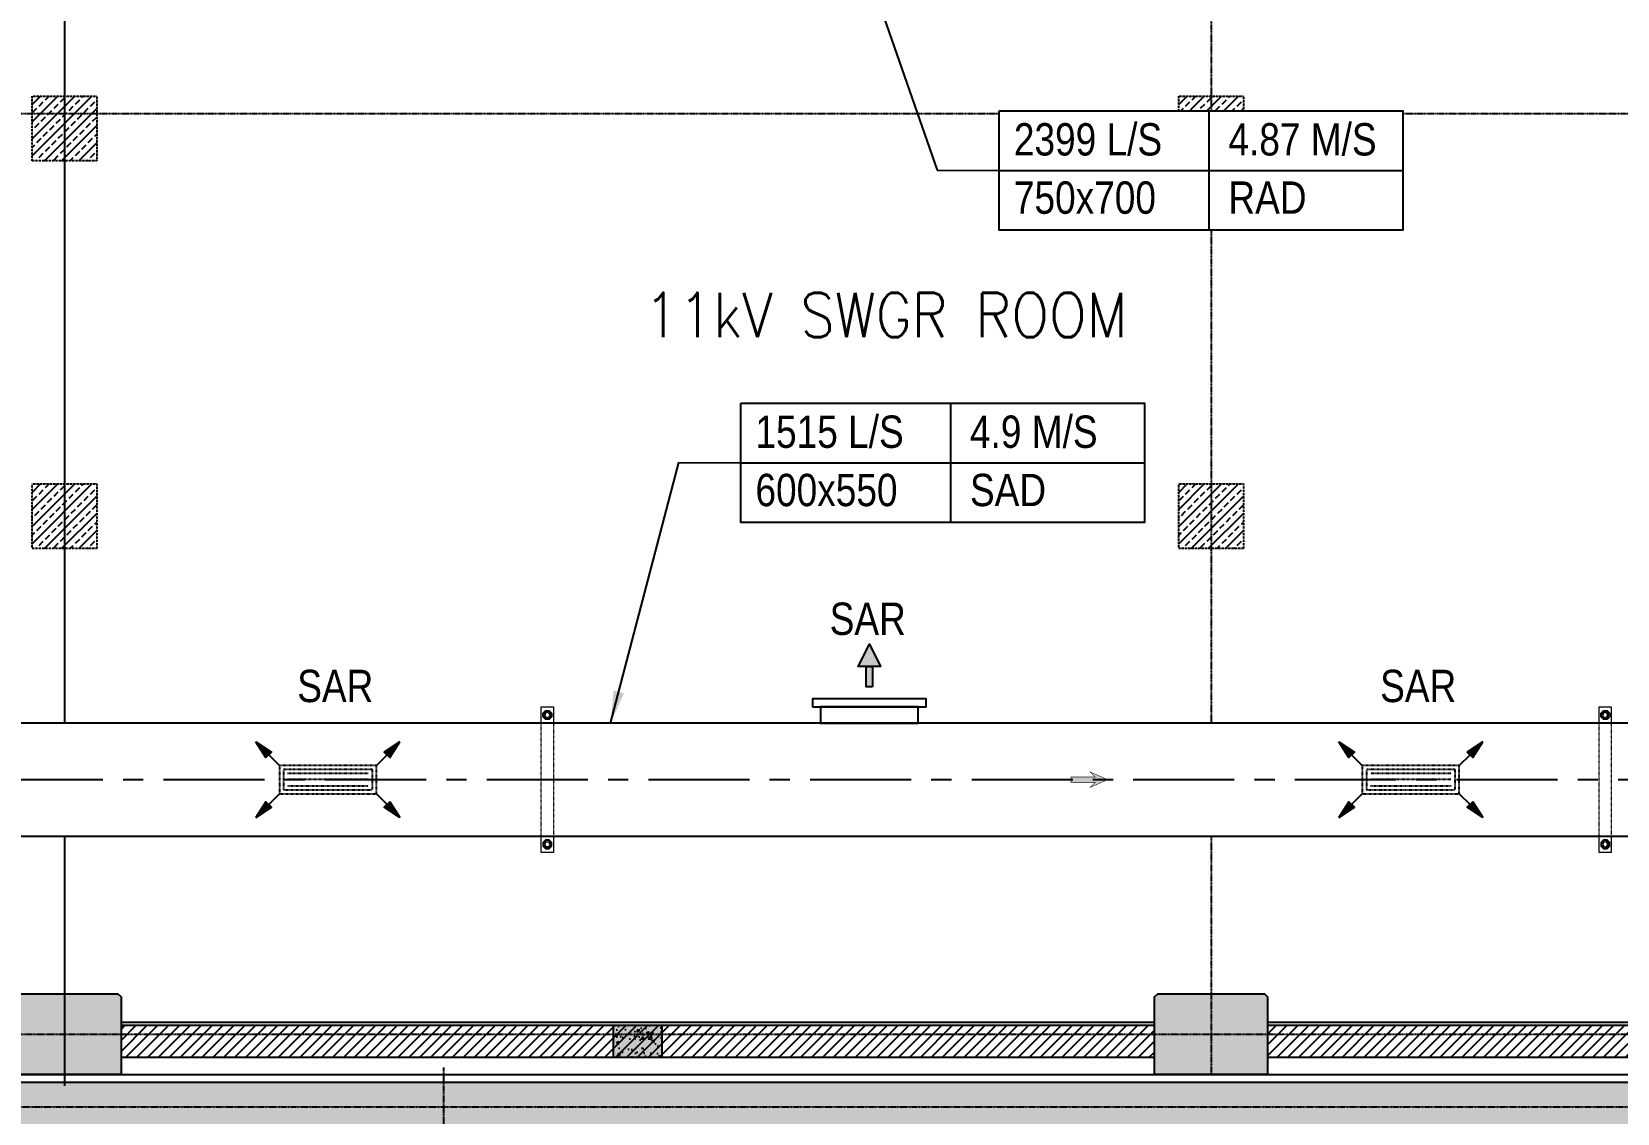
# Model space of a CAD drawing. Header units: metres. Extents: x 841183 to 1048542, y 259326 to 317714.
# Drawn here: x 945726 to 955536, y 289313 to 296006 of the extents above; entities that cross this region are included whole.
import ezdxf
from ezdxf.enums import TextEntityAlignment as Align

# ---------------------------------------------------------------- set-up
doc = ezdxf.new("R2010")
doc.units = ezdxf.units.M
doc.set_wipeout_variables(frame=1)
for name, pattern in [('CENTER', [2, 1.25, -0.25, 0.25, -0.25]), ('DASHED', [0.75, 0.5, -0.25]), ('DASHED2', [0.375, 0.25, -0.125]), ('HIDDEN', [0.375, 0.25, -0.125]), ('VILLA AXIS$0$CENTER', [2, 1.25, -0.25, 0.25, -0.25])]:
    doc.linetypes.add(name, pattern=pattern)
doc.layers.add('0_ARROW', color=20, linetype='Continuous', lineweight=0)
doc.layers.add('HANGER', color=252, linetype='Continuous', lineweight=0)
for name, color, linetype in [('1-TEXT', 3, 'Continuous'), ('A-AXIS LINE', 253, 'Continuous'), ('A-FIXTURES', 252, 'Continuous'), ('A-SECT-PATT', 9, 'Continuous'), ('A-TEXT', 252, 'Continuous'), ('A-WALL-2', 252, 'Continuous'), ('G-COL', 252, 'Continuous'), ('INTEC -RC-WALL', 252, 'Continuous'), ('PAMCAD-PROJECTION', 7, 'Continuous'), ('RETURN AIR DUCT', 160, 'HIDDEN'), ('SUPPLY AIR DUCT', 82, 'Continuous'), ('TIP - BEAM-CONC', 6, 'Continuous')]:
    doc.layers.add(name, color=color, linetype=linetype)
for name, color, linetype, transparency in [('A-HATCH', 252, 'Continuous', 0.6), ('A-HATCH SOLID', 253, 'Continuous', 0.6), ('A-REFLECT DOWN', 252, 'Continuous', 0.6), ('CENTER LINE', 252, 'CENTER', 0.6), ('G-HATCH-COL-WALL', 253, 'Continuous', 0.6)]:
    doc.layers.add(name, color=color, linetype=linetype, transparency=transparency)
doc.layers.add('RAR', color=1, linetype='Continuous', true_color=0xff0000)
doc.layers.add('SAR', color=1, linetype='Continuous', true_color=0xff0000)
doc.styles.add('romans', font='romans.shx', dxfattribs={"width": 0.85})
doc.styles.get("Standard").update_dxf_attribs({"font": 'ARIALN.TTF'})
doc.dimstyles.get("Standard").update_dxf_attribs({"dimtxt": 200, "dimasz": 150, "dimexe": 150, "dimexo": 150, "dimgap": 100, "dimtad": 0, "dimtih": 1, "dimtoh": 1, "dimdec": 0, "dimzin": 0, "dimdsep": 46, "dimtxsty": 'Standard', "dimcen": 0.09, "dimadec": 0, "dimazin": 0, "dimtfac": 1, "dimtdec": 0, "dimtofl": 0, "dimtmove": 0, "dimatfit": 3, "dimfxl": 1, "dimtolj": 1, "dimtzin": 0, "dimarcsym": 0})

# ---------------------------------------------------------------- blocks, each defined once
blk = doc.blocks.new('SAR1')
at = {"layer": 'SAR', "ltscale": 20}
h = blk.add_hatch(color=256, dxfattribs=at)
h.dxf.hatch_style = 1
h.paths.add_polyline_path([(-171, 349.1), (-136.6, 383.5), (-233.3, 445.8)])
h = blk.add_hatch(color=256, dxfattribs=at)
h.dxf.hatch_style = 1
h.paths.add_polyline_path([(233.3, 445.8), (136.6, 383.5), (171, 349.1)])
h = blk.add_hatch(color=256, dxfattribs=at)
h.dxf.hatch_style = 1
h.paths.add_polyline_path([(-233.3, -445.8), (-136.6, -383.5), (-171, -349.1)])
h = blk.add_hatch(color=256, dxfattribs=at)
h.dxf.hatch_style = 1
h.paths.add_polyline_path([(171, -349.1), (136.6, -383.5), (233.3, -445.8)])
for points in [[(-233.3, 445.8), (-171, 349.1), (-136.6, 383.5), (-233.3, 445.8)], [(233.3, 445.8), (171, 349.1), (136.6, 383.5), (233.3, 445.8)], [(-87.5, 300), (-153.8, 366.3)], [(87.5, 300), (153.8, 366.3)], [(-233.3, -445.8), (-171, -349.1), (-136.6, -383.5), (-233.3, -445.8)], [(-87.5, -300), (-153.8, -366.3)], [(87.5, -300), (153.8, -366.3)], [(233.3, -445.8), (171, -349.1), (136.6, -383.5), (233.3, -445.8)]]:
    blk.add_lwpolyline(points, dxfattribs=at)
at = {"layer": 'SAR', "linetype": 'DASHED', "ltscale": 0.00025}
for points in [[(87.5, 300), (-87.5, 300), (-87.5, -300), (87.5, -300)], [(62.5, 0), (62.5, 275), (-62.5, 275), (-62.5, 0), (-62.5, -275), (62.5, -275)]]:
    blk.add_lwpolyline(points, close=True, dxfattribs=at)
for points in [[(-37.5, 250), (-37.5, 0), (-37.5, -250)], [(0, 250), (0, 0)], [(37.5, -250), (37.5, 0), (37.5, 250)], [(0, 0), (0, -250)]]:
    blk.add_lwpolyline(points, dxfattribs=at)
blk = doc.blocks.new('SAR')
at = {"layer": 'RAR', "ltscale": 20}
h = blk.add_hatch(color=256, dxfattribs=at)
h.dxf.hatch_style = 1
h.paths.add_polyline_path([(225, -18.75), (225, 18.75), (350, 18.75), (350, -18.75)])
h.paths.add_polyline_path([(350, -68.75), (350, 68.75), (487.5, 0)])
for points in [[(0, 301.875), (0, -301.875), (100, -301.875), (100, 301.875)], [(100, 351.875), (100, -351.875), (150, -351.875), (150, 351.875)], [(225, -18.75), (225, 18.75), (350, 18.75), (350, -18.75), (225, -18.75)], [(350, 68.75), (487.5, 0), (350, -68.75)], [(350, -68.75), (350, 68.75), (487.5, 0), (350, -68.75)], [(350, -68.75), (350, 68.75), (487.5, 0), (350, -68.75)]]:
    blk.add_lwpolyline(points, close=True, dxfattribs=at)
blk = doc.blocks.new('*U70')
at = {"layer": 'HANGER', "ltscale": 20}
for points in [[(0, 75), (-200, 75), (-200, -75), (0, -75)], [(0, -15), (0, 15)], [(1400, -75), (1600, -75), (1600, 75), (1400, 75)], [(1400, -15), (1400, 15)]]:
    blk.add_lwpolyline(points, dxfattribs=at)
for points in [[(-77, 56), (-123, 56), (-156, 23), (-156, -23), (-123, -56), (-77, -56), (-44, -23), (-44, 23)], [(1477, 56), (1523, 56), (1556, 23), (1556, -23), (1523, -56), (1477, -56), (1444, -23), (1444, 23)]]:
    blk.add_lwpolyline(points, close=True, dxfattribs=at)
at = {"layer": 'HANGER', "linetype": 'HIDDEN', "ltscale": 0.0008}
for points in [[(1400, 75), (0, 75)], [(0, -75), (1400, -75)]]:
    blk.add_lwpolyline(points, dxfattribs=at)
at = {"layer": 'HANGER', "ltscale": 20}
for centre, radius in [((-100, 0), 45), ((-100, 0), 30), ((1500, 0), 45), ((1500, 0), 30)]:
    blk.add_circle(centre, radius, dxfattribs=at)
blk = doc.blocks.new('0-ARROW-3')
at = {"layer": '0_ARROW', "true_color": 0xc8c8c8}
h = blk.add_hatch(dxfattribs=at)
h.set_pattern_fill('ANSI31', color=9)
h.set_pattern_definition([(45, (-4415, 43046), (-0.08838834765, 0.08838834765), [])])
h.paths.add_polyline_path([(-512, -108), (-711, -313), (0, 0), (-711, 313), (-512, 108), (-1490, 108), (-1490, -108)])
at = {"layer": '0_ARROW', "const_width": 20}
blk.add_lwpolyline([(-1490, -108), (-512, -108), (-711, -313), (0, 0), (-711, 313), (-512, 108), (-1490, 108)], close=True, dxfattribs=at)
blk = doc.blocks.new('A$C10b3fa2f')
at = {"layer": 'A-REFLECT DOWN'}
h = blk.add_hatch(dxfattribs=at)
h.set_pattern_fill('AR-HBONE', color=256, scale=75, style=0)
h.set_pattern_definition([(45, (-872853.3, -501345.44), (0, 424.26407), [900, -300]), (135, (-872641.16, -501133.3), (3e-14, 424.26407), [900, -300])])
h.paths.add_polyline_path([(-40951.9, -7637.1), (-40445.1, -7637.1), (-40278.2, -7926.1), (-40445.1, -8215.1), (-40951.9, -8215.1), (-41118.8, -7926.1)])
edge = h.paths.add_edge_path()
edge.add_line((-40250.6, -6912.7), (-42275.6, -6912.7))
edge.add_line((-42275.6, -6912.7), (-42275.6, -105.8))
edge.add_line((-42275.6, -105.8), (-42275.6, 38.9))
edge.add_line((-42275.6, 38.9), (-43125, 38.9))
edge.add_line((-43125, 38.9), (-43125, -30517.1))
edge.add_line((-43125, -30517.1), (-43000, -30517.1))
edge.add_line((-43000, -30517.1), (-43000, -32386.1))
edge.add_line((-43000, -32386.1), (-6450, -32386.1))
edge.add_arc((-6450, -25886.1), 6500, 270, 360)
edge.add_line((50, -25886.1), (50, -22117.5))
edge.add_line((50, -22117.5), (-3025.4, -22117.5))
edge.add_line((-3025.4, -22117.5), (-3025.4, -31367.5))
edge.add_line((-3025.4, -31367.5), (-37875.6, -31367.3))
edge.add_line((-37875.6, -31367.3), (-37875.6, -22117.5))
edge.add_line((-37875.6, -22117.5), (-40250.6, -22117.5))
edge.add_line((-40250.6, -22117.5), (-40250.6, -6912.7))
blk = doc.blocks.new('Stf200x300')
at = {"layer": 'A-HATCH SOLID'}
blk.add_hatch(color=256, dxfattribs=at).paths.add_polyline_path([(100, 150), (-100, 150), (-100, -150), (100, -150)])
at = {"layer": 'A-SECT-PATT'}
h = blk.add_hatch(dxfattribs=at)
h.set_pattern_fill('AR-CONC', color=8, style=0)
h.paths.add_polyline_path([(100, 150), (-100, 150), (-100, -150), (100, -150)])
at = {"layer": 'A-WALL-2'}
blk.add_lwpolyline([(-100, -150), (100, -150), (100, 150), (-100, 150)], close=True, dxfattribs=at)
blk = doc.blocks.new('A$Cef9c9996')
at = {"layer": 'A-HATCH'}
h = blk.add_hatch(dxfattribs=at)
h.set_pattern_fill('ANSI31', color=256, scale=15)
h.set_pattern_definition([(45, (-40834.46, -21338.69), (-33.67596, 33.67596), [])])
h.paths.add_polyline_path([(-11626.07223, -22301.69087), (-11626.07223, -22101.69087), (-18020.09546, -22101.69087), (-18020.09546, -22301.69087)])
h = blk.add_hatch(dxfattribs=at)
h.set_pattern_fill('ANSI31', color=256, scale=15)
h.set_pattern_definition([(45, (-39909.46, -21338.69), (-33.67596, 33.67596), [])])
h.paths.add_polyline_path([(-3440.03788, -22301.69087), (-3440.03788, -22101.69087), (-10926.07223, -22101.69087), (-10926.07223, -22301.69087)])
at = {"layer": 'A-HATCH SOLID'}
blk.add_hatch(color=256, dxfattribs=at).paths.add_polyline_path([(-14673.08385, -22101.69087), (-14673.08385, -22301.69087), (-14973.08385, -22301.69087), (-14973.08385, -22101.69087)])
at = {"layer": 'A-REFLECT DOWN'}
h = blk.add_hatch(dxfattribs=at)
h.set_pattern_fill('AR-HBONE', color=256, scale=75, style=0)
h.set_pattern_definition([(45, (-873053.33, -501634.64), (0, 424.26407), [900, -300]), (135, (-872841.2, -501422.5), (3e-14, 424.26407), [900, -300])])
h.paths.add_polyline_path([(-41151.96082, -7926.32103), (-40645.1139, -7926.32103), (-40478.26212, -8215.31679), (-40645.1139, -8504.31255), (-41151.96082, -8504.31255), (-41318.8126, -8215.31679)])
edge = h.paths.add_edge_path()
edge.add_line((-40450.61533, -7201.94287), (-42475.61533, -7201.94287))
edge.add_line((-42475.61533, -7201.94287), (-42475.61533, -394.99875))
edge.add_line((-42475.61533, -394.99875), (-42475.61533, -250.33845))
edge.add_line((-42475.61533, -250.33845), (-43325.04045, -250.33845))
edge.add_line((-43325.04045, -250.33845), (-43325.03899, -30806.27827))
edge.add_line((-43325.03899, -30806.27827), (-43200.04115, -30806.27827))
edge.add_line((-43200.04115, -30806.27827), (-43200.04115, -32675.32518))
edge.add_line((-43200.04115, -32675.32518), (-6650.05266, -32675.32518))
edge.add_arc((-6650.05266, -26175.32518), 6500, 270, 360)
edge.add_line((-150.05266, -26175.32518), (-150.05266, -22406.69091))
edge.add_line((-150.05266, -22406.69091), (-3225.46308, -22406.69091))
edge.add_line((-3225.46308, -22406.69091), (-3225.46308, -31656.6906))
edge.add_line((-3225.46308, -31656.6906), (-38075.61537, -31656.47599))
edge.add_line((-38075.61537, -31656.47599), (-38075.61537, -22406.6906))
edge.add_line((-38075.61537, -22406.6906), (-40450.61533, -22406.6906))
edge.add_line((-40450.61533, -22406.6906), (-40450.61533, -7201.94287))
at = {"layer": 'A-SECT-PATT'}
h = blk.add_hatch(dxfattribs=at)
h.set_pattern_fill('AR-CONC', color=252, style=0)
h.set_pattern_definition([(50, (-42223.56, 966.31), (182.1847, -15.9391), [19.05, -209.55]), (355, (-42223.56, 966.31), (-35.2434, 191.0568), [15.24, -167.6406]), (100.45144, (-42208.38, 964.98), (146.94125, 175.11775), [16.19, -178.0902]), (46.1842, (-42223.56, 1017.1), (271.079, -42.0423), [28.575, -314.325]), (96.63556, (-42200.97, 1013.6), (237.4041, 247.4261), [24.285, -267.1356]), (351.18415, (-42223.56, 1017.1), (237.4041, 247.4261), [22.86, -251.4597]), (21, (-42198.16, 1004.41), (151.6144, -102.2652), [19.05, -209.55]), (326, (-42198.16, 1004.41), (61.802, 184.188), [15.24, -167.64]), (71.45144, (-42185.53, 995.89), (213.4164, 81.9228), [16.19, -178.0899]), (37.5, (-42223.56, 966.31), (3.0886, 84.55504), [0, -165.608, 0, -170.18, 0, -168.275]), (7.5, (-42223.56, 966.31), (66.81966, 100.18057), [0, -97.028, 0, -161.798, 0, -64.135]), (327.5, (-42280.2, 966.31), (135.5906, -5.72874), [0, -63.5, 0, -198.12, 0, -262.89]), (317.5, (-42305.6, 966.31), (148.1292, 25.4265), [0, -82.55, 0, -131.572, 0, -186.69])])
h.paths.add_polyline_path([(-14673.08385, -22101.69087), (-14673.08385, -22301.69087), (-14973.08385, -22301.69087), (-14973.08385, -22101.69087)])
at = {"layer": 'G-HATCH-COL-WALL'}
h = blk.add_hatch(dxfattribs=at)
h.set_pattern_fill('ANSI33', color=256, scale=300)
h.set_pattern_definition([(45, (-952598.146, -320221.596), (-53.0330086, 53.0330086), []), (45, (-952545.11, -320221.596), (-53.0330086, 53.0330086), [37.5, -18.75])])
h.paths.add_polyline_path([(-18170.09546, -16351.69043), (-18570.09546, -16351.69043), (-18570.09546, -16551.69043), (-18170.09546, -16551.69043)])
h.paths.add_polyline_path([(-18170.09546, -16551.69043), (-18570.09546, -16551.69043), (-18570.09546, -16751.69043), (-18170.09546, -16751.69043)])
h = blk.add_hatch(dxfattribs=at)
h.set_pattern_fill('ANSI33', color=256, scale=300)
h.set_pattern_definition([(45, (-945504.12, -320221.58), (-53.0330086, 53.0330086), []), (45, (-945451.09, -320221.58), (-53.0330086, 53.0330086), [37.5, -18.75])])
h.paths.add_polyline_path([(-11076.07223, -16351.67811), (-11476.07223, -16351.67811), (-11476.07223, -16551.67811), (-11076.07223, -16551.67811)])
h.paths.add_polyline_path([(-11076.07223, -16551.67811), (-11476.07223, -16551.67811), (-11476.07223, -16751.67811), (-11076.07223, -16751.67811)])
h = blk.add_hatch(dxfattribs=at)
h.set_pattern_fill('ANSI33', color=256, scale=300)
h.set_pattern_definition([(45, (-952598.146, -322621.596), (-53.0330086, 53.0330086), []), (45, (-952545.11, -322621.596), (-53.0330086, 53.0330086), [37.5, -18.75])])
h.paths.add_polyline_path([(-18170.09546, -18751.69043), (-18570.09546, -18751.69043), (-18570.09546, -18951.69043), (-18170.09546, -18951.69043)])
h.paths.add_polyline_path([(-18170.09546, -18951.69043), (-18570.09546, -18951.69043), (-18570.09546, -19151.69043), (-18170.09546, -19151.69043)])
h = blk.add_hatch(dxfattribs=at)
h.set_pattern_fill('ANSI33', color=256, scale=300)
h.set_pattern_definition([(45, (-945504.12, -322621.58), (-53.0330086, 53.0330086), []), (45, (-945451.09, -322621.58), (-53.0330086, 53.0330086), [37.5, -18.75])])
h.paths.add_polyline_path([(-11076.07223, -18751.67811), (-11476.07223, -18751.67811), (-11476.07223, -18951.67811), (-11076.07223, -18951.67811)])
h.paths.add_polyline_path([(-11076.07223, -18951.67811), (-11476.07223, -18951.67811), (-11476.07223, -19151.67811), (-11076.07223, -19151.67811)])
h = blk.add_hatch(dxfattribs=at)
h.set_pattern_fill('ANSI33', color=256, scale=300)
h.set_pattern_definition([(45, (-952598.146, -324297.71), (-53.0330086, 53.0330086), []), (45, (-952545.11, -324297.71), (-53.0330086, 53.0330086), [37.5, -18.75])])
h.paths.add_polyline_path([(-18170.09546, -20427.80274), (-18570.09546, -20427.80274), (-18570.09546, -20627.80274), (-18170.09546, -20627.80274)])
h.paths.add_polyline_path([(-18170.09546, -20627.80274), (-18570.09546, -20627.80274), (-18570.09546, -20827.80274), (-18170.09546, -20827.80274)])
h = blk.add_hatch(dxfattribs=at)
h.set_pattern_fill('ANSI33', color=256, scale=300)
h.set_pattern_definition([(45, (-945504.12, -324297.696), (-53.0330086, 53.0330086), []), (45, (-945451.09, -324297.696), (-53.0330086, 53.0330086), [37.5, -18.75])])
h.paths.add_polyline_path([(-11076.07223, -20427.79043), (-11476.07223, -20427.79043), (-11476.07223, -20627.79043), (-11076.07223, -20627.79043)])
h.paths.add_polyline_path([(-11076.07223, -20627.79043), (-11476.07223, -20627.79043), (-11476.07223, -20827.79043), (-11076.07223, -20827.79043)])
h = blk.add_hatch(color=256, dxfattribs=at)
h.dxf.hatch_style = 1
h.paths.add_polyline_path([(-18020.09546, -22406.68551), (-18720.09546, -22406.68551), (-18720.09546, -21926.68551), (-18700.09546, -21906.68551), (-18040.09546, -21906.68551), (-18020.09546, -21926.68551)])
h = blk.add_hatch(color=256, dxfattribs=at)
h.dxf.hatch_style = 1
h.paths.add_polyline_path([(-10926.07223, -22406.6906), (-11626.07223, -22406.6906), (-11626.07223, -21926.6906), (-11606.07223, -21906.6906), (-10946.07223, -21906.6906), (-10926.07223, -21926.6906)])
blk.add_hatch(color=256, dxfattribs=at).paths.add_polyline_path([(-23175.61537, -31656.47599), (-23175.61537, -22756.6906), (-16175.61537, -22756.6906), (-16175.61537, -31656.47599), (-15875.61537, -31656.47599), (-15875.61537, -22756.6906), (-8875.61537, -22756.6906), (-8875.61537, -31656.6906), (-8575.61537, -31656.6906), (-3225.46308, -31656.6906), (-3225.46308, -31356.6906), (-8575.61537, -31356.6906), (-8575.61537, -27206.6906), (-3225.46308, -27206.6906), (-3225.46308, -26906.6906), (-8575.61537, -26906.6906), (-8575.61537, -22756.6906), (-3225.46308, -22756.6906), (-3225.46308, -22456.6906), (-38075.61537, -22456.6906), (-38075.61537, -31656.47599), (-37775.61537, -31656.47599), (-37775.61537, -22756.6906), (-30775.61537, -22756.6906), (-30775.61537, -31656.47599), (-30475.61537, -31656.47599), (-30475.61537, -22756.6906), (-23475.61537, -22756.6906), (-23475.61537, -31656.47599)])
at = {"layer": 'A-AXIS LINE', "linetype": 'VILLA AXIS$0$CENTER', "ltscale": 4}
for p, q in [((-18370.09546, 4858.12244, 11.74922), (-18370.09546, -22475.40476, -7.33651)), ((-11276.07223, 4858.12244, 0.00011), (-11276.07223, -22406.6906, -21.11416)), ((-18370.09546, -5827.2533, -15.84235), (-18370.09546, -22475.40476, -27.46698)), ((-40765.74437, -16458.63359, -113.58086), (8014.64756, -16458.63359, 0.00009)), ((-40765.74437, -22156.6906, -113.58086), (8014.64756, -22156.6906, 0.00009)), ((-16025.61537, -22363.43469, 0.00007), (-16025.61537, -34394.0789, 0.00007)), ((-38578.32716, -22606.69025, -107.74614), (7325.10573, -22606.69025, 0.00007))]:
    blk.add_line(p, q, dxfattribs=at)
at = {"layer": 'A-FIXTURES', "elevation": 47.92296}
for points in [[(-18020.09546, -22081.68578), (-11626.07223, -22081.69087)], [(-10926.07223, -22081.69087), (-3440.03788, -22081.69087)]]:
    blk.add_lwpolyline(points, dxfattribs=at)
at = {"layer": 'A-WALL-2'}
for p, q in [((-18020.09546, -22101.68578, -27.419), (-11626.07223, -22101.69087, -20.1304)), ((-10926.07223, -22101.69087, -20.1304), (-3440.03788, -22101.69087, -20.13038)), ((-11626.07223, -22301.69087, -20.1304), (-18020.09546, -22301.68578, -27.419)), ((-3440.03788, -22301.69087, -20.13038), (-10926.07223, -22301.69087, -20.1304))]:
    blk.add_line(p, q, dxfattribs=at)
at = {"layer": 'G-COL', "linetype": 'HIDDEN', "ltscale": 5}
for points, elevation in [([(-18170.09546, -16751.69043), (-18570.09546, -16751.69043), (-18570.09546, -16351.69043), (-18170.09546, -16351.69043), (-18170.09546, -16751.69043)], -88.18372), ([(-11076.07223, -16751.67811), (-11476.07223, -16751.67811), (-11476.07223, -16351.67811), (-11076.07223, -16351.67811), (-11076.07223, -16751.67811)], -102.77058), ([(-18170.09546, -19151.69043), (-18570.09546, -19151.69043), (-18570.09546, -18751.69043), (-18170.09546, -18751.69043), (-18170.09546, -19151.69043)], -88.18372), ([(-11076.07223, -19151.67811), (-11476.07223, -19151.67811), (-11476.07223, -18751.67811), (-11076.07223, -18751.67811), (-11076.07223, -19151.67811)], -102.77058), ([(-18170.09546, -20827.80274), (-18570.09546, -20827.80274), (-18570.09546, -20427.80274), (-18170.09546, -20427.80274), (-18170.09546, -20827.80274)], -73.59687), ([(-11076.07223, -20827.79043), (-11476.07223, -20827.79043), (-11476.07223, -20427.79043), (-11076.07223, -20427.79043), (-11076.07223, -20827.79043)], -88.18372)]:
    blk.add_lwpolyline(points, dxfattribs=dict(at, elevation=elevation))
at = {"layer": 'G-COL'}
for points, elevation in [([(-18020.09546, -22406.68551), (-18720.09546, -22406.68551), (-18720.09546, -21926.68551), (-18700.09546, -21906.68551), (-18040.09546, -21906.68551), (-18020.09546, -21926.68551)], -20.13038), ([(-10926.07223, -22406.6906), (-11626.07223, -22406.6906), (-11626.07223, -21926.6906), (-11606.07223, -21906.6906), (-10946.07223, -21906.6906), (-10926.07223, -21926.6906)], -34.01933)]:
    blk.add_lwpolyline(points, close=True, dxfattribs=dict(at, elevation=elevation))
at = {"layer": 'INTEC -RC-WALL'}
blk.add_line((-37775.61537, -22406.6906, -20.13038), (-3440.03788, -22406.6906, -20.13038), dxfattribs=at)
at = {"layer": 'INTEC -RC-WALL', "elevation": -20.1304}
blk.add_lwpolyline([(-23175.61537, -22756.6906), (-16175.61537, -22756.6906), (-16175.61537, -31656.47599), (-15875.61537, -31656.47599), (-15875.61537, -22756.6906), (-8875.61537, -22756.6906), (-8875.61537, -31656.6906), (-8575.61537, -31656.6906), (-8575.61537, -31656.6906), (-3225.46308, -31656.6906), (-3225.46308, -31356.6906), (-8575.61537, -31356.6906), (-8575.61537, -27206.6906), (-3225.46308, -27206.6906), (-3225.46308, -26906.6906), (-8575.61537, -26906.6906), (-8575.61537, -22756.6906), (-3225.46308, -22756.6906), (-3225.46308, -22456.6906), (-38075.61537, -22456.6906)], dxfattribs=at)
at = {"layer": 'TIP - BEAM-CONC', "color": 1, "linetype": 'DASHED2', "xscale": -1, "rotation": 270}
blk.add_blockref('Stf200x300', (-14823.08385, -22201.69087, -27.46182), dxfattribs=at)
at = {"layer": 'A-TEXT', "style": 'romans', "width": 0.9}
blk.add_text('11kV SWGR ROOM', height=275, dxfattribs=at).set_placement((-13286.60487, -17706.3728, 47.92296), align=Align.MIDDLE)
blk = doc.blocks.new('*U48')
at = {"color": 255}
blk.add_wipeout([(1007, 2475), (4129, 2475), (4129, 1552), (1007, 1552)], dxfattribs=at)
blk.add_lwpolyline([(1007, 2475), (4129, 2475), (4129, 1552), (1007, 1552)], close=True)
for points in [[(2629, 2475), (2629, 1552)], [(1007, 2014), (4129, 2014)]]:
    blk.add_lwpolyline(points)
at = {"layer": 'SUPPLY AIR DUCT'}
for tag, p in [('L/S', (1120, 2129)), ('M/S', (2779, 2129)), ('SIZE', (1120, 1678)), ('SAD', (2779, 1678))]:
    blk.add_attdef(tag, p, '', height=250, dxfattribs=at)
blk.add_leader([(0, 0), (528, 2015), (1007, 2014)], dimstyle='Standard', override={"dimasz": 250, "dimgap": 100, "dimtad": 0})
blk = doc.blocks.new('*U85')
at = {"color": 255}
blk.add_wipeout([(1257.8, -2139), (3754.7, -2139), (3754.7, -2877.8), (1257.8, -2877.8)], dxfattribs=at)
blk.add_lwpolyline([(1257.8, -2139), (3754.7, -2139), (3754.7, -2877.8), (1257.8, -2877.8)], close=True)
for points in [[(2554.7, -2139), (2554.7, -2877.8)], [(1257.8, -2508.4), (3754.7, -2508.4)]]:
    blk.add_lwpolyline(points)
at = {"layer": 'RETURN AIR DUCT'}
for tag, p in [('L/S', (1348.1, -2416)), ('M/S', (2675.3, -2416)), ('SIZE', (1348.1, -2776.5)), ('RAD', (2675.3, -2776.5))]:
    blk.add_attdef(tag, p, '', height=200, dxfattribs=at)
blk.add_leader([(0, 0), (874.3, -2506.9), (1257.8, -2508.4)], dimstyle='Standard', override={"dimasz": 250, "dimgap": 100, "dimtad": 0})

msp = doc.modelspace()

# ---------------------------------------------------------------- block references
at = {"layer": 'PAMCAD-PROJECTION', "color": 6}
msp.add_blockref('A$Cef9c9996', (964298.7, 311958.9, -97.8), dxfattribs=at)

# ---------------------------------------------------------------- next in the draw order: block references
at = {"color": 2}
msp.add_blockref('A$C10b3fa2f', (964098.7, 311683.9, -103.7), dxfattribs=at)

# ---------------------------------------------------------------- next in the draw order: wipeouts: each hides what was drawn before it
at = {"color": 255}
msp.add_wipeout([(958608.6, 291727.2), (958608.6, 291027.2), (939689.4, 291027.2), (939189.4, 291002.2), (928141.7, 291002.2), (928036.7, 291003.4), (927883.7, 291026.1), (927665, 291105.8), (927434.5, 291270.1), (927315.2, 291414.2), (927223.8, 291580.3), (927167.6, 291750.9), (927141.7, 291977.2), (927141.7, 296242.2), (927125.2, 296310.5), (927107.2, 296337.8), (927076.6, 296365.8), (927011.2, 296392.2), (926991.7, 296392.2), (926991.7, 297392.2), (927018.6, 297395.9), (927062.4, 297421.5), (927083.1, 297451.7), (927091.7, 297492.2), (927091.7, 299557.2), (927079.2, 299626.7), (927052.9, 299675.4), (927022.6, 299708.3), (927012.2, 299716.8), (927000.6, 299724.9), (926947.3, 299749.3), (926899.5, 299757.2), (926575.9, 299757.2), (926575.9, 300007.2), (926899.5, 300007.2), (926975.9, 299999.2), (927060.4, 299974.4), (927108.8, 299951.4), (927147, 299927.8), (927192.7, 299891.7), (927259.6, 299816.3), (927295.6, 299870.3), (927357, 299948.7), (927440.1, 300035.4), (927529.6, 300110.7), (927750.7, 300239.9), (927908.4, 300295.1), (928078.7, 300326.4), (928191.7, 300332.2), (928364.6, 300332.2), (928523.1, 300332.2), (929080.6, 300332.2), (929330.6, 300582.2), (929330.6, 302572.1), (929130.6, 302772.1), (927101.1, 302772.1), (927101.1, 303022.1), (929330.6, 303022.1), (929330.6, 305636.6), (929480.6, 306136.6), (929480.6, 308560.9), (929480.6, 310583.9), (929780.6, 310583.9), (929780.6, 306136.6), (929930.6, 305636.6), (929930.6, 300332.2), (930756.5, 300332.2), (931256.5, 300307.2), (932108.8, 300307.2), (932358.8, 300557.2), (932358.8, 305850.2), (932658.8, 305850.2), (932658.8, 300582.2), (932658.8, 300307.2), (939774.1, 300307.2), (940024.1, 300557.2), (940024, 306115.6), (939874, 306265.6), (936824.6, 306265.6), (936824.6, 306440.6), (940024.1, 306440.6), (940024.1, 309771.3), (940524.1, 309771.3), (940524, 306440.6), (942824.1, 306440.6), (942824.1, 306265.6), (940674, 306265.6), (940524, 306115.6), (940524.1, 300307.2), (942231.5, 300307.2), (942731.5, 300257.2), (949523.2, 300257.2), (949773.2, 300507.2), (949773.2, 309212.6), (950373.2, 309212.6), (950373.2, 300257.2), (951436.5, 300257.2), (951936.5, 300132.2), (956072.7, 300132.2), (956322.7, 300382.2), (956322.7, 310583.9), (956722.7, 310583.9), (956722.7, 300132.2), (957318.4, 300132.2), (957818.4, 300007.2), (960069.9, 300007.2), (960069.9, 299757.2), (957818.4, 299757.2), (957318.4, 299632.2), (951936.5, 299632.2), (951436.5, 299507.2), (942731.5, 299507.2), (942231.5, 299457.2), (931256.5, 299457.2), (930757.7, 299432.3), (928191.7, 299432.2), (928140.1, 299425.4), (928082.7, 299399.9), (928026.9, 299345.6), (927995.4, 299270.5), (927991.7, 297492.2), (927999.9, 297452.4), (928020.9, 297421.5), (928046.6, 297402.9), (928091.7, 297392.2), (928091.7, 296392.2), (928029.1, 296378.5), (927985.6, 296348.3), (927959.2, 296312.7), (927945.7, 296277), (927941.7, 296242.2), (927941.7, 291977.2), (927952.2, 291913.2), (928000.2, 291835.8), (928066.4, 291780.6), (928141.7, 291752.2), (939189.4, 291752.2), (939689.4, 291727.2)], dxfattribs=at)

# ---------------------------------------------------------------- next in the draw order: linework, layer by layer
at = {"layer": 'CENTER LINE', "ltscale": 500}
msp.add_lwpolyline([(927541.7, 296392.2), (927541.7, 291377.2), (958277.2, 291377.2)], dxfattribs=at)
at = {"layer": 'SUPPLY AIR DUCT'}
msp.add_lwpolyline([(939689.4, 291027.2), (958608.6, 291027.2), (958608.6, 291727.2), (939689.4, 291727.2)], dxfattribs=at)

# ---------------------------------------------------------------- next in the draw order: block references
at = {"layer": '0_ARROW', "xscale": 0.1524, "yscale": 0.1524, "zscale": 0.1524}
msp.add_blockref('0-ARROW-3', (952383.1, 291377.2), dxfattribs=at)
at = {"layer": 'HANGER', "xscale": -0.5, "yscale": 0.5, "zscale": 0.5, "rotation": 90}
for p in [(948916.2, 291727.2), (955461.5, 291727.2)]:
    msp.add_blockref('*U70', p, dxfattribs=at)
at = {"layer": 'SAR'}
for name, p, rotation in [('SAR', (950908.6, 291727.2), 90), ('SAR1', (947558.6, 291377.2), 270), ('SAR1', (954258.6, 291377.2), 270)]:
    msp.add_blockref(name, p, dxfattribs=dict(at, rotation=rotation))

# ---------------------------------------------------------------- next in the draw order: texts
at = {"layer": '1-TEXT', "color": 0}
for p in [(950663.3, 292272.9), (947369, 291857.1), (954069, 291857.1)]:
    msp.add_text('SAR', height=200, dxfattribs=at).set_placement(p)

# ---------------------------------------------------------------- next in the draw order: block references
msp.add_blockref('*U85', (950454.7, 297655.6)).add_auto_attribs({'L/S': '2399 L/S', 'M/S': '4.87 M/S', 'SIZE': '750x700', 'RAD': 'RAD'})
at = {"xscale": 0.8, "yscale": 0.8, "zscale": 0.8}
msp.add_blockref('*U48', (949307.9, 291727.2), dxfattribs=at).add_auto_attribs({'SAD': 'SAD', 'SIZE': '600x550', 'M/S': '4.9 M/S', 'L/S': '1515 L/S'})

doc.saveas('drawing.dxf')
